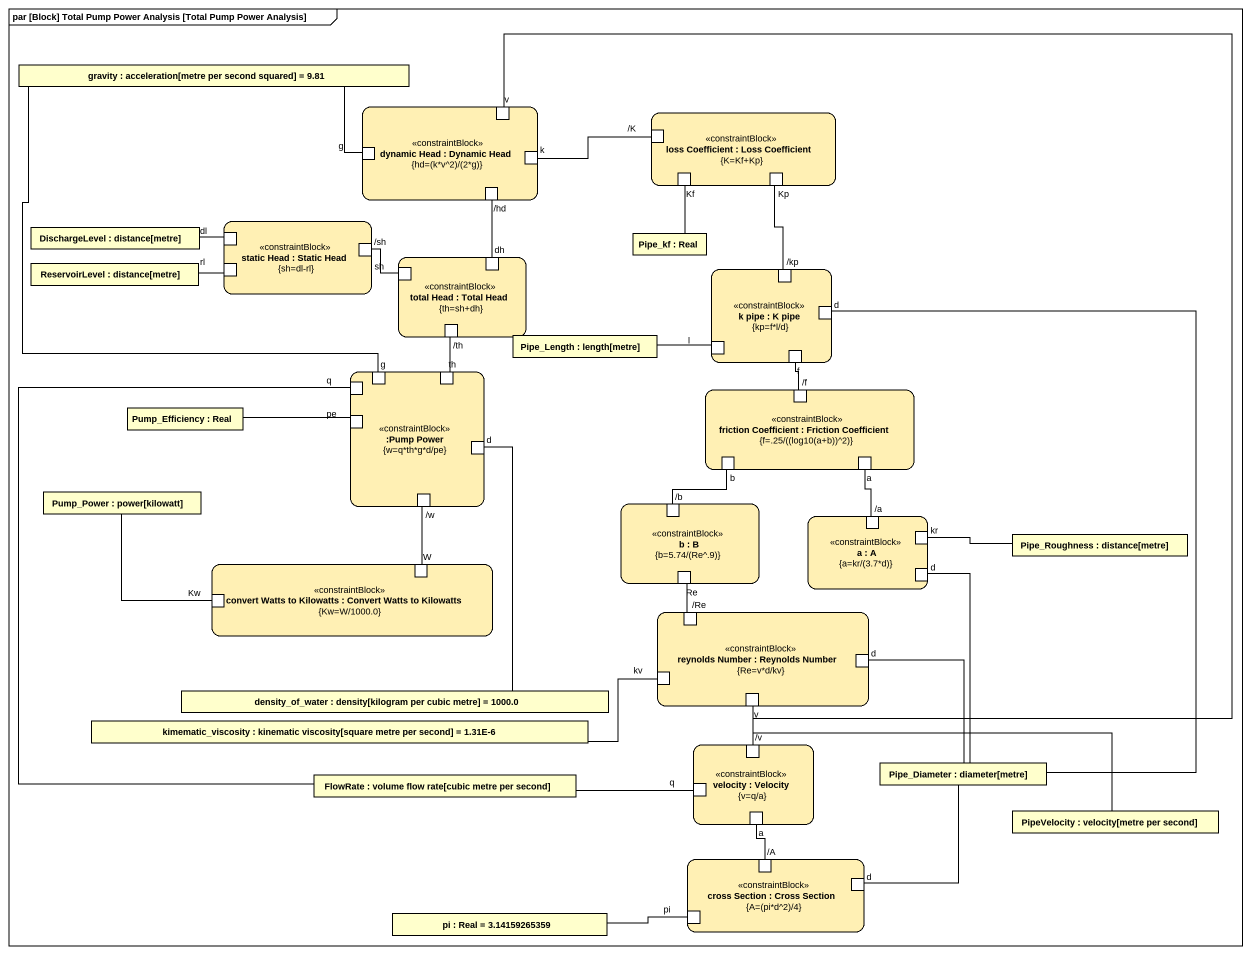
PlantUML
@startuml
mainframe par [Block] Total Pump Power Analysis [Total Pump Power Analysis]
rectangle "gravity : acceleration[metre per second squared] = 9.81" as gravity
rectangle "dynamic Head : Dynamic Head\n{hd=(k*v^2)/(2*g)}" as dynamic_Head <<constraintBlock>> #FFF0B4 {
  port v
  port g
  port k
  port "/hd" as hd
}
rectangle "loss Coefficient : Loss Coefficient\n{K=Kf+Kp}" as loss_Coefficient <<constraintBlock>> #FFF0B4 {
  port "/K" as K
  port Kf
  port Kp
}
rectangle "DischargeLevel : distance[metre]" as DischargeLevel
rectangle "static Head : Static Head\n{sh=dl-rl}" as static_Head <<constraintBlock>> #FFF0B4 {
  port dl
  port rl
  port "/sh" as sh
}
rectangle "Pipe_kf : Real" as Pipe_kf
rectangle "ReservoirLevel : distance[metre]" as ReservoirLevel
rectangle "total Head : Total Head\n{th=sh+dh}" as total_Head <<constraintBlock>> #FFF0B4 {
  port "sh" as sh_2
  port dh
  port "/th" as th
}
rectangle "k pipe : K pipe\n{kp=f*l/d}" as k_pipe <<constraintBlock>> #FFF0B4 {
  port "/kp" as kp
  port d
  port l
  port f
}
rectangle "Pipe_Length : length[metre]" as Pipe_Length
rectangle ":Pump Power\n{w=q*th*g*d/pe}" as Pump_Power <<constraintBlock>> #FFF0B4 {
  port q
  port "g" as g_2
  port "th" as th_2
  port pe
  port "d" as d_2
  port "/w" as w
}
rectangle "friction Coefficient : Friction Coefficient\n{f=.25/((log10(a+b))^2)}" as friction_Coefficient <<constraintBlock>> #FFF0B4 {
  port "/f" as f_2
  port b
  port a
}
rectangle "Pump_Efficiency : Real" as Pump_Efficiency
rectangle "Pump_Power : power[kilowatt]" as Pump_Power_2
rectangle "b : B\n{b=5.74/(Re^.9)}" as b_2 <<constraintBlock>> #FFF0B4 {
  port "/b" as b_3
  port Re
}
rectangle "a : A\n{a=kr/(3.7*d)}" as a_2 <<constraintBlock>> #FFF0B4 {
  port "/a" as a_3
  port kr
  port "d" as d_3
}
rectangle "Pipe_Roughness : distance[metre]" as Pipe_Roughness
rectangle "convert Watts to Kilowatts : Convert Watts to Kilowatts\n{Kw=W/1000.0}" as convert_Watts_to_Kilowatts <<constraintBlock>> #FFF0B4 {
  port W
  port Kw
}
rectangle "reynolds Number : Reynolds Number\n{Re=v*d/kv}" as reynolds_Number <<constraintBlock>> #FFF0B4 {
  port "/Re" as Re_2
  port "d" as d_4
  port kv
  port "v" as v_2
}
rectangle "density_of_water : density[kilogram per cubic metre] = 1000.0" as density_of_water
rectangle "kimematic_viscosity : kinematic viscosity[square metre per second] = 1.31E-6" as kimematic_viscosity
rectangle "FlowRate : volume flow rate[cubic metre per second]" as FlowRate
rectangle "velocity : Velocity\n{v=q/a}" as velocity <<constraintBlock>> #FFF0B4 {
  port "/v" as v_3
  port "q" as q_2
  port "a" as a_4
}
rectangle "Pipe_Diameter : diameter[metre]" as Pipe_Diameter
rectangle "PipeVelocity : velocity[metre per second]" as PipeVelocity
rectangle "cross Section : Cross Section\n{A=(pi*d^2)/4}" as cross_Section <<constraintBlock>> #FFF0B4 {
  port "/A" as A
  port "d" as d_5
  port "pi" as pi_2
}
rectangle "pi : Real = 3.14159265359" as pi
gravity -right- g
gravity -- g_2
k -right- K
hd -- dh
Kf -- Pipe_kf
DischargeLevel -right- dl
ReservoirLevel -right- rl
sh -- sh_2
kp -up- Kp
th -- th_2
Pipe_Length -right- l
f_2 -up- f
Pump_Efficiency -right- pe
Pump_Power_2 -- Kw
b_3 -up- b
a_3 -up- a
Pipe_Roughness -left- kr
W -up- w
Re_2 -up- Re
density_of_water -up- d_2
kimematic_viscosity -right- kv
FlowRate -up- q
FlowRate -right- q_2
v_3 -up- v
v_3 -up- v_2
v_3 -right- PipeVelocity
Pipe_Diameter -up- d
Pipe_Diameter -up- d_3
Pipe_Diameter -up- d_4
Pipe_Diameter -- d_5
A -up- a_4
pi -right- pi_2
@enduml
